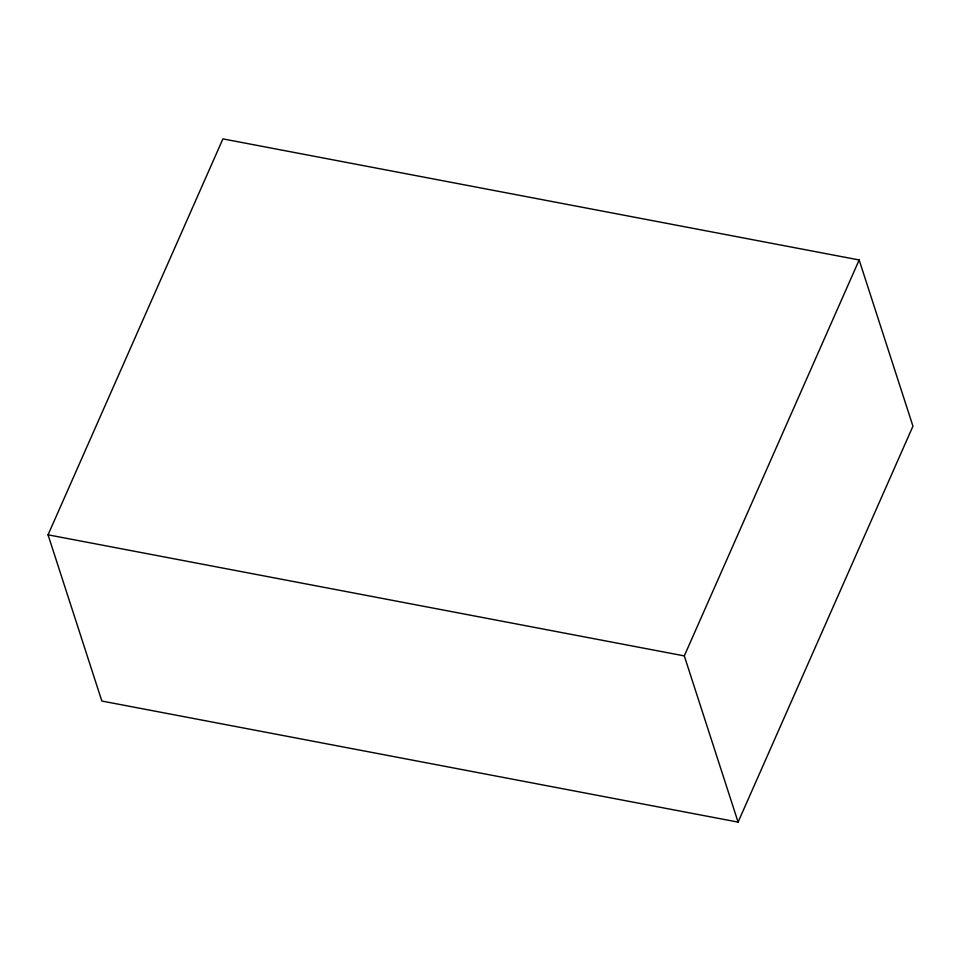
<?xml version="1.0" encoding="UTF-8"?>
<svg xmlns="http://www.w3.org/2000/svg" width="961" height="961" viewBox="0 0 961 961"><rect width="100%" height="100%" fill="white"/><g stroke="black" fill="none" stroke-linecap="round" stroke-linejoin="round"><path stroke-width="1.44" d="M48.05 534.821L222.904 138.889L859.158 259.963L912.95 426.179L738.096 822.111L101.842 701.037L48.05 534.821L684.304 655.895L738.096 822.111M684.304 655.895L859.158 259.963"/></g></svg>
